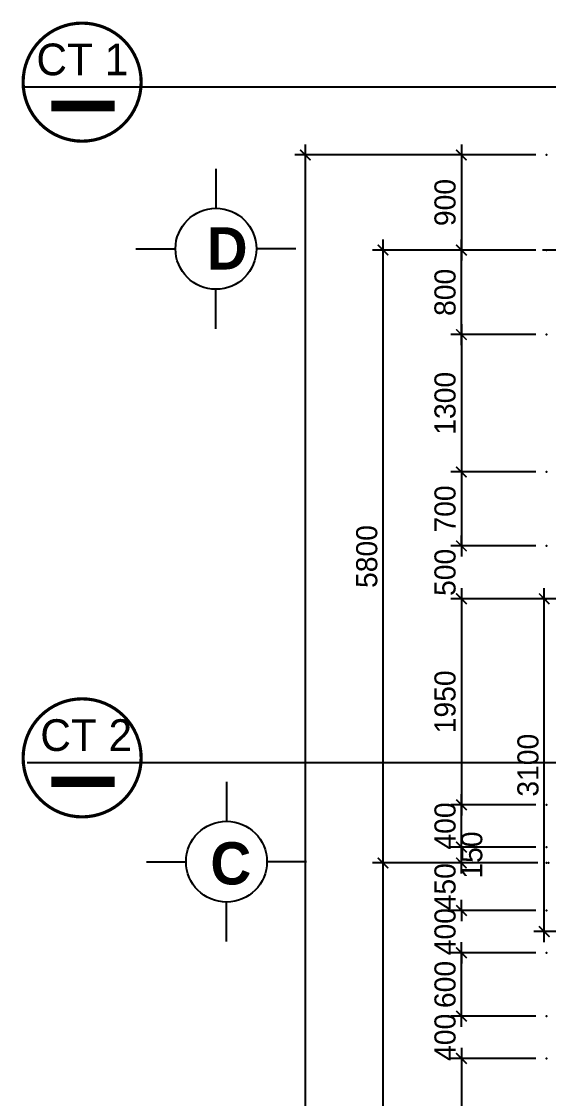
# Model space of a CAD drawing. Header units: inches. Extents: x -844707 to -690155, y -211546 to -175871.
# Drawn here: x -764540 to -759552, y -189642 to -179450 of the extents above; entities that cross this region are included whole.
import ezdxf

# ---------------------------------------------------------------- set-up
doc = ezdxf.new("R2010")
doc.units = ezdxf.units.IN
doc.header["$LTSCALE"] = 48
doc.header["$MEASUREMENT"] = 0
doc.linetypes.add('CENTER', pattern=[2, 1.25, -0.25, 0.25, -0.25])
doc.layers.add('DWGSHARE.com-DefPoints-DWGSHARE.com', color=7, linetype='Continuous', plot=False)
for name, color, linetype in [('DWGSHARE.com-DIM-DWGSHARE.com', 251, 'Continuous'), ('DWGSHARE.com-kinh-DWGSHARE.com', 154, 'Continuous'), ('DWGSHARE.com-text-DWGSHARE.com', 3, 'Continuous'), ('DWGSHARE.com-truc-DWGSHARE.com', 250, 'CENTER')]:
    doc.layers.add(name, color=color, linetype=linetype)
doc.styles.add('AVO-B', font='')
doc.styles.add('VNI-AVO', font='')
doc.styles.get('AVO-B').set_extended_font_data('VNI-Avo', bold=True)
doc.styles.get('VNI-AVO').set_extended_font_data('VNI-Avo')
doc.dimstyles.new('tl1-100', dxfattribs={"dimtxt": 200, "dimasz": 100, "dimexe": 100, "dimexo": 100, "dimgap": 50, "dimtad": 1, "dimdec": 0, "dimzin": 0, "dimdsep": 46, "dimtxsty": 'VNI-AVO', "dimblk": 'ARCHTICK', "dimcen": 1, "dimdle": 100, "dimclrd": 256, "dimclre": 256, "dimclrt": 2, "dimadec": 0, "dimazin": 0, "dimtfac": 1, "dimtdec": 0, "dimtix": 1, "dimtofl": 0, "dimtmove": 2, "dimatfit": 3, "dimldrblk": 'ARCHTICK', "dimfxl": 1, "dimtolj": 2, "dimtzin": 0, "dimarcsym": 0})

# ---------------------------------------------------------------- blocks, each defined once
blk = doc.blocks.new('_ArchTick')
at = {"color": 0, "linetype": 'ByBlock', "const_width": 0.15}
blk.add_lwpolyline([(-0.5, -0.5), (0.5, 0.5)], dxfattribs=at)
blk = doc.blocks.new('*D149')
at = {"layer": 'DWGSHARE.com-DefPoints-DWGSHARE.com', "color": 0, "transparency": 16777216}
for p in [(-761118, -187413), (-759571, -187413), (-759571, -195013)]:
    blk.add_point(p, dxfattribs=at)
at = {"layer": 'DWGSHARE.com-DIM-DWGSHARE.com', "lineweight": -2, "transparency": 16777216}
for p, q in [((-761118, -195113), (-761118, -187313)), ((-759671, -187413), (-761218, -187413)), ((-759671, -195013), (-761218, -195013))]:
    blk.add_line(p, q, dxfattribs=at)
at = {"layer": 'DWGSHARE.com-DIM-DWGSHARE.com', "lineweight": -2, "transparency": 16777216, "xscale": 100, "yscale": 100, "zscale": 100}
for p, rotation in [((-761118, -187413), 90), ((-761118, -195013), 270)]:
    blk.add_blockref('_ArchTick', p, dxfattribs=dict(at, rotation=rotation))
at = {"layer": 'DWGSHARE.com-DIM-DWGSHARE.com', "color": 2, "transparency": 16777216, "insert": (-761321, -191213), "char_height": 200, "attachment_point": 5, "rotation": 90, "style": 'VNI-AVO'}
blk.add_mtext('\\A2;7600', dxfattribs=at)
blk = doc.blocks.new('*D150')
at = {"layer": 'DWGSHARE.com-DefPoints-DWGSHARE.com', "color": 0, "transparency": 16777216}
for p in [(-761118, -181613), (-759571, -181613), (-759571, -187413)]:
    blk.add_point(p, dxfattribs=at)
at = {"layer": 'DWGSHARE.com-DIM-DWGSHARE.com', "lineweight": -2, "transparency": 16777216}
for p, q in [((-761118, -187513), (-761118, -181513)), ((-759671, -181613), (-761218, -181613)), ((-759671, -187413), (-761218, -187413))]:
    blk.add_line(p, q, dxfattribs=at)
at = {"layer": 'DWGSHARE.com-DIM-DWGSHARE.com', "lineweight": -2, "transparency": 16777216, "xscale": 100, "yscale": 100, "zscale": 100}
for p, rotation in [((-761118, -181613), 90), ((-761118, -187413), 270)]:
    blk.add_blockref('_ArchTick', p, dxfattribs=dict(at, rotation=rotation))
at = {"layer": 'DWGSHARE.com-DIM-DWGSHARE.com', "color": 2, "transparency": 16777216, "insert": (-761271, -184513), "char_height": 200, "attachment_point": 5, "rotation": 90, "style": 'VNI-AVO'}
blk.add_mtext('\\A2;5800', dxfattribs=at)
blk = doc.blocks.new('*D151')
at = {"layer": 'DWGSHARE.com-DefPoints-DWGSHARE.com', "color": 0, "transparency": 16777216}
for p in [(-761853, -180713), (-759571, -180713), (-759571, -201413)]:
    blk.add_point(p, dxfattribs=at)
at = {"layer": 'DWGSHARE.com-DIM-DWGSHARE.com', "lineweight": -2, "transparency": 16777216}
for p, q in [((-761853, -201513), (-761853, -180613)), ((-759671, -180713), (-761953, -180713)), ((-759671, -201413), (-761953, -201413))]:
    blk.add_line(p, q, dxfattribs=at)
at = {"layer": 'DWGSHARE.com-DIM-DWGSHARE.com', "lineweight": -2, "transparency": 16777216, "xscale": 100, "yscale": 100, "zscale": 100}
for p, rotation in [((-761853, -180713), 90), ((-761853, -201413), 270)]:
    blk.add_blockref('_ArchTick', p, dxfattribs=dict(at, rotation=rotation))
at = {"layer": 'DWGSHARE.com-DIM-DWGSHARE.com', "color": 2, "transparency": 16777216, "insert": (-762006, -191063), "char_height": 200, "attachment_point": 5, "rotation": 90, "style": 'VNI-AVO'}
blk.add_mtext('\\A2;20700', dxfattribs=at)
blk = doc.blocks.new('*D153')
at = {"layer": 'DWGSHARE.com-DefPoints-DWGSHARE.com', "color": 0, "transparency": 16777216}
for p in [(-759571, -180713), (-760376, -181613), (-759571, -181613)]:
    blk.add_point(p, dxfattribs=at)
at = {"layer": 'DWGSHARE.com-DIM-DWGSHARE.com', "lineweight": -2, "transparency": 16777216}
for p, q in [((-760376, -180613), (-760376, -181713)), ((-759671, -180713), (-760476, -180713)), ((-759671, -181613), (-760476, -181613))]:
    blk.add_line(p, q, dxfattribs=at)
at = {"layer": 'DWGSHARE.com-DIM-DWGSHARE.com', "lineweight": -2, "transparency": 16777216, "xscale": 100, "yscale": 100, "zscale": 100}
for p, rotation in [((-760376, -180713), 90), ((-760376, -181613), 270)]:
    blk.add_blockref('_ArchTick', p, dxfattribs=dict(at, rotation=rotation))
at = {"layer": 'DWGSHARE.com-DIM-DWGSHARE.com', "color": 2, "transparency": 16777216, "insert": (-760530, -181163), "char_height": 200, "attachment_point": 5, "rotation": 90, "style": 'VNI-AVO'}
blk.add_mtext('\\A2;900', dxfattribs=at)
blk = doc.blocks.new('*D154')
at = {"layer": 'DWGSHARE.com-DefPoints-DWGSHARE.com', "color": 0, "transparency": 16777216}
for p in [(-759571, -183713), (-760376, -184413), (-759571, -184413)]:
    blk.add_point(p, dxfattribs=at)
at = {"layer": 'DWGSHARE.com-DIM-DWGSHARE.com', "lineweight": -2, "transparency": 16777216}
for p, q in [((-760376, -183613), (-760376, -184513)), ((-759671, -183713), (-760476, -183713)), ((-759671, -184413), (-760476, -184413))]:
    blk.add_line(p, q, dxfattribs=at)
at = {"layer": 'DWGSHARE.com-DIM-DWGSHARE.com', "lineweight": -2, "transparency": 16777216, "xscale": 100, "yscale": 100, "zscale": 100}
for p, rotation in [((-760376, -183713), 90), ((-760376, -184413), 270)]:
    blk.add_blockref('_ArchTick', p, dxfattribs=dict(at, rotation=rotation))
at = {"layer": 'DWGSHARE.com-DIM-DWGSHARE.com', "color": 2, "transparency": 16777216, "insert": (-760530, -184063), "char_height": 200, "attachment_point": 5, "rotation": 90, "style": 'VNI-AVO'}
blk.add_mtext('\\A2;700', dxfattribs=at)
blk = doc.blocks.new('*D155')
at = {"layer": 'DWGSHARE.com-DefPoints-DWGSHARE.com', "color": 0, "transparency": 16777216}
for p in [(-759571, -184413), (-760376, -184913), (-759571, -184913)]:
    blk.add_point(p, dxfattribs=at)
at = {"layer": 'DWGSHARE.com-DIM-DWGSHARE.com', "lineweight": -2, "transparency": 16777216}
for p, q in [((-760376, -184413), (-760376, -184313)), ((-759671, -184413), (-760476, -184413)), ((-759671, -184913), (-760476, -184913)), ((-760376, -184913), (-760376, -185013))]:
    blk.add_line(p, q, dxfattribs=at)
at = {"layer": 'DWGSHARE.com-DIM-DWGSHARE.com', "lineweight": -2, "transparency": 16777216, "xscale": 100, "yscale": 100, "zscale": 100}
for p, rotation in [((-760376, -184413), 270), ((-760376, -184913), 90)]:
    blk.add_blockref('_ArchTick', p, dxfattribs=dict(at, rotation=rotation))
at = {"layer": 'DWGSHARE.com-DIM-DWGSHARE.com', "color": 2, "transparency": 16777216, "insert": (-760530, -184663), "char_height": 200, "attachment_point": 5, "rotation": 90, "style": 'VNI-AVO'}
blk.add_mtext('\\A2;500', dxfattribs=at)
blk = doc.blocks.new('*D156')
at = {"layer": 'DWGSHARE.com-DefPoints-DWGSHARE.com', "color": 0, "transparency": 16777216}
for p in [(-759571, -184913), (-760376, -186863), (-759571, -186863)]:
    blk.add_point(p, dxfattribs=at)
at = {"layer": 'DWGSHARE.com-DIM-DWGSHARE.com', "lineweight": -2, "transparency": 16777216}
for p, q in [((-760376, -184813), (-760376, -186963)), ((-759671, -184913), (-760476, -184913)), ((-759671, -186863), (-760476, -186863))]:
    blk.add_line(p, q, dxfattribs=at)
at = {"layer": 'DWGSHARE.com-DIM-DWGSHARE.com', "lineweight": -2, "transparency": 16777216, "xscale": 100, "yscale": 100, "zscale": 100}
for p, rotation in [((-760376, -184913), 90), ((-760376, -186863), 270)]:
    blk.add_blockref('_ArchTick', p, dxfattribs=dict(at, rotation=rotation))
at = {"layer": 'DWGSHARE.com-DIM-DWGSHARE.com', "color": 2, "transparency": 16777216, "insert": (-760530, -185888), "char_height": 200, "attachment_point": 5, "rotation": 90, "style": 'VNI-AVO'}
blk.add_mtext('\\A2;1950', dxfattribs=at)
blk = doc.blocks.new('*D157')
at = {"layer": 'DWGSHARE.com-DefPoints-DWGSHARE.com', "color": 0, "transparency": 16777216}
for p in [(-759571, -189263), (-760376, -192913), (-759571, -192913)]:
    blk.add_point(p, dxfattribs=at)
at = {"layer": 'DWGSHARE.com-DIM-DWGSHARE.com', "lineweight": -2, "transparency": 16777216}
for p, q in [((-760376, -189163), (-760376, -193013)), ((-759671, -189263), (-760476, -189263)), ((-759671, -192913), (-760476, -192913))]:
    blk.add_line(p, q, dxfattribs=at)
at = {"layer": 'DWGSHARE.com-DIM-DWGSHARE.com', "lineweight": -2, "transparency": 16777216, "xscale": 100, "yscale": 100, "zscale": 100}
for p, rotation in [((-760376, -189263), 90), ((-760376, -192913), 270)]:
    blk.add_blockref('_ArchTick', p, dxfattribs=dict(at, rotation=rotation))
at = {"layer": 'DWGSHARE.com-DIM-DWGSHARE.com', "color": 2, "transparency": 16777216, "insert": (-760530, -191088), "char_height": 200, "attachment_point": 5, "rotation": 90, "style": 'VNI-AVO'}
blk.add_mtext('\\A2;3650', dxfattribs=at)
blk = doc.blocks.new('*D163')
at = {"layer": 'DWGSHARE.com-DefPoints-DWGSHARE.com', "color": 0, "transparency": 16777216}
for p in [(-760376, -188863), (-759571, -188863), (-759571, -189263)]:
    blk.add_point(p, dxfattribs=at)
at = {"layer": 'DWGSHARE.com-DIM-DWGSHARE.com', "lineweight": -2, "transparency": 16777216}
for p, q in [((-760376, -188863), (-760376, -188763)), ((-759671, -188863), (-760476, -188863)), ((-759671, -189263), (-760476, -189263)), ((-760376, -189263), (-760376, -189363))]:
    blk.add_line(p, q, dxfattribs=at)
at = {"layer": 'DWGSHARE.com-DIM-DWGSHARE.com', "lineweight": -2, "transparency": 16777216, "xscale": 100, "yscale": 100, "zscale": 100}
for p, rotation in [((-760376, -188863), 270), ((-760376, -189263), 90)]:
    blk.add_blockref('_ArchTick', p, dxfattribs=dict(at, rotation=rotation))
at = {"layer": 'DWGSHARE.com-DIM-DWGSHARE.com', "color": 2, "transparency": 16777216, "insert": (-760530, -189063), "char_height": 200, "attachment_point": 5, "rotation": 90, "style": 'VNI-AVO'}
blk.add_mtext('\\A2;400', dxfattribs=at)
blk = doc.blocks.new('*D164')
at = {"layer": 'DWGSHARE.com-DefPoints-DWGSHARE.com', "color": 0, "transparency": 16777216}
for p in [(-760376, -181613), (-759571, -181613), (-759571, -182413)]:
    blk.add_point(p, dxfattribs=at)
at = {"layer": 'DWGSHARE.com-DIM-DWGSHARE.com', "lineweight": -2, "transparency": 16777216}
for p, q in [((-760376, -182513), (-760376, -181513)), ((-759671, -181613), (-760476, -181613)), ((-759671, -182413), (-760476, -182413))]:
    blk.add_line(p, q, dxfattribs=at)
at = {"layer": 'DWGSHARE.com-DIM-DWGSHARE.com', "lineweight": -2, "transparency": 16777216, "xscale": 100, "yscale": 100, "zscale": 100}
for p, rotation in [((-760376, -181613), 90), ((-760376, -182413), 270)]:
    blk.add_blockref('_ArchTick', p, dxfattribs=dict(at, rotation=rotation))
at = {"layer": 'DWGSHARE.com-DIM-DWGSHARE.com', "color": 2, "transparency": 16777216, "insert": (-760530, -182013), "char_height": 200, "attachment_point": 5, "rotation": 90, "style": 'VNI-AVO'}
blk.add_mtext('\\A2;800', dxfattribs=at)
blk = doc.blocks.new('*D165')
at = {"layer": 'DWGSHARE.com-DefPoints-DWGSHARE.com', "color": 0, "transparency": 16777216}
for p in [(-759571, -182413), (-760376, -183713), (-759571, -183713)]:
    blk.add_point(p, dxfattribs=at)
at = {"layer": 'DWGSHARE.com-DIM-DWGSHARE.com', "lineweight": -2, "transparency": 16777216}
for p, q in [((-760376, -182313), (-760376, -183813)), ((-759671, -182413), (-760476, -182413)), ((-759671, -183713), (-760476, -183713))]:
    blk.add_line(p, q, dxfattribs=at)
at = {"layer": 'DWGSHARE.com-DIM-DWGSHARE.com', "lineweight": -2, "transparency": 16777216, "xscale": 100, "yscale": 100, "zscale": 100}
for p, rotation in [((-760376, -182413), 90), ((-760376, -183713), 270)]:
    blk.add_blockref('_ArchTick', p, dxfattribs=dict(at, rotation=rotation))
at = {"layer": 'DWGSHARE.com-DIM-DWGSHARE.com', "color": 2, "transparency": 16777216, "insert": (-760530, -183063), "char_height": 200, "attachment_point": 5, "rotation": 90, "style": 'VNI-AVO'}
blk.add_mtext('\\A2;1300', dxfattribs=at)
blk = doc.blocks.new('*D166')
at = {"layer": 'DWGSHARE.com-DefPoints-DWGSHARE.com', "color": 0, "transparency": 16777216}
for p in [(-760376, -188263), (-759571, -188263), (-759571, -188863)]:
    blk.add_point(p, dxfattribs=at)
at = {"layer": 'DWGSHARE.com-DIM-DWGSHARE.com', "lineweight": -2, "transparency": 16777216}
for p, q in [((-760376, -188963), (-760376, -188163)), ((-759671, -188263), (-760476, -188263)), ((-759671, -188863), (-760476, -188863))]:
    blk.add_line(p, q, dxfattribs=at)
at = {"layer": 'DWGSHARE.com-DIM-DWGSHARE.com', "lineweight": -2, "transparency": 16777216, "xscale": 100, "yscale": 100, "zscale": 100}
for p, rotation in [((-760376, -188263), 90), ((-760376, -188863), 270)]:
    blk.add_blockref('_ArchTick', p, dxfattribs=dict(at, rotation=rotation))
at = {"layer": 'DWGSHARE.com-DIM-DWGSHARE.com', "color": 2, "transparency": 16777216, "insert": (-760530, -188563), "char_height": 200, "attachment_point": 5, "rotation": 90, "style": 'VNI-AVO'}
blk.add_mtext('\\A2;600', dxfattribs=at)
blk = doc.blocks.new('*D167')
at = {"layer": 'DWGSHARE.com-DefPoints-DWGSHARE.com', "color": 0, "transparency": 16777216}
for p in [(-760376, -187863), (-759571, -187863), (-759571, -188263)]:
    blk.add_point(p, dxfattribs=at)
at = {"layer": 'DWGSHARE.com-DIM-DWGSHARE.com', "lineweight": -2, "transparency": 16777216}
for p, q in [((-760376, -187863), (-760376, -187763)), ((-759671, -187863), (-760476, -187863)), ((-759671, -188263), (-760476, -188263)), ((-760376, -188263), (-760376, -188363))]:
    blk.add_line(p, q, dxfattribs=at)
at = {"layer": 'DWGSHARE.com-DIM-DWGSHARE.com', "lineweight": -2, "transparency": 16777216, "xscale": 100, "yscale": 100, "zscale": 100}
for p, rotation in [((-760376, -187863), 270), ((-760376, -188263), 90)]:
    blk.add_blockref('_ArchTick', p, dxfattribs=dict(at, rotation=rotation))
at = {"layer": 'DWGSHARE.com-DIM-DWGSHARE.com', "color": 2, "transparency": 16777216, "insert": (-760530, -188063), "char_height": 200, "attachment_point": 5, "rotation": 90, "style": 'VNI-AVO'}
blk.add_mtext('\\A2;400', dxfattribs=at)
blk = doc.blocks.new('*D168')
at = {"layer": 'DWGSHARE.com-DefPoints-DWGSHARE.com', "color": 0, "transparency": 16777216}
for p in [(-760376, -187413), (-759552, -187413), (-759571, -187863)]:
    blk.add_point(p, dxfattribs=at)
at = {"layer": 'DWGSHARE.com-DIM-DWGSHARE.com', "lineweight": -2, "transparency": 16777216}
for p, q in [((-760376, -187413), (-760376, -187313)), ((-759652, -187413), (-760476, -187413)), ((-759671, -187863), (-760476, -187863)), ((-760376, -187863), (-760376, -187963))]:
    blk.add_line(p, q, dxfattribs=at)
at = {"layer": 'DWGSHARE.com-DIM-DWGSHARE.com', "lineweight": -2, "transparency": 16777216, "xscale": 100, "yscale": 100, "zscale": 100}
for p, rotation in [((-760376, -187413), 270), ((-760376, -187863), 90)]:
    blk.add_blockref('_ArchTick', p, dxfattribs=dict(at, rotation=rotation))
at = {"layer": 'DWGSHARE.com-DIM-DWGSHARE.com', "color": 2, "transparency": 16777216, "insert": (-760530, -187638), "char_height": 200, "attachment_point": 5, "rotation": 90, "style": 'VNI-AVO'}
blk.add_mtext('\\A2;450', dxfattribs=at)
blk = doc.blocks.new('*D169')
at = {"layer": 'DWGSHARE.com-DefPoints-DWGSHARE.com', "color": 0, "transparency": 16777216}
for p in [(-760376, -187263), (-759571, -187263), (-759571, -187413)]:
    blk.add_point(p, dxfattribs=at)
at = {"layer": 'DWGSHARE.com-DIM-DWGSHARE.com', "lineweight": -2, "transparency": 16777216}
for p, q in [((-760376, -187513), (-760376, -187163)), ((-759671, -187263), (-760476, -187263)), ((-759671, -187413), (-760476, -187413))]:
    blk.add_line(p, q, dxfattribs=at)
at = {"layer": 'DWGSHARE.com-DIM-DWGSHARE.com', "lineweight": -2, "transparency": 16777216, "xscale": 100, "yscale": 100, "zscale": 100}
for p, rotation in [((-760376, -187263), 90), ((-760376, -187413), 270)]:
    blk.add_blockref('_ArchTick', p, dxfattribs=dict(at, rotation=rotation))
at = {"layer": 'DWGSHARE.com-DIM-DWGSHARE.com', "color": 2, "transparency": 16777216, "insert": (-760277, -187338), "char_height": 200, "attachment_point": 5, "rotation": 90, "style": 'VNI-AVO'}
blk.add_mtext('\\A2;150', dxfattribs=at)
blk = doc.blocks.new('*D170')
at = {"layer": 'DWGSHARE.com-DefPoints-DWGSHARE.com', "color": 0, "transparency": 16777216}
for p in [(-760376, -186863), (-759571, -186863), (-759571, -187263)]:
    blk.add_point(p, dxfattribs=at)
at = {"layer": 'DWGSHARE.com-DIM-DWGSHARE.com', "lineweight": -2, "transparency": 16777216}
for p, q in [((-760376, -187363), (-760376, -186763)), ((-759671, -186863), (-760476, -186863)), ((-759671, -187263), (-760476, -187263))]:
    blk.add_line(p, q, dxfattribs=at)
at = {"layer": 'DWGSHARE.com-DIM-DWGSHARE.com', "lineweight": -2, "transparency": 16777216, "xscale": 100, "yscale": 100, "zscale": 100}
for p, rotation in [((-760376, -186863), 90), ((-760376, -187263), 270)]:
    blk.add_blockref('_ArchTick', p, dxfattribs=dict(at, rotation=rotation))
at = {"layer": 'DWGSHARE.com-DIM-DWGSHARE.com', "color": 2, "transparency": 16777216, "insert": (-760530, -187063), "char_height": 200, "attachment_point": 5, "rotation": 90, "style": 'VNI-AVO'}
blk.add_mtext('\\A2;400', dxfattribs=at)
blk = doc.blocks.new('*D817')
at = {"layer": 'DWGSHARE.com-DefPoints-DWGSHARE.com', "color": 0, "transparency": 16777216}
for p in [(-759592, -184913), (-758609, -184913), (-758781, -188063)]:
    blk.add_point(p, dxfattribs=at)
at = {"layer": 'DWGSHARE.com-DIM-DWGSHARE.com', "lineweight": -2, "transparency": 16777216}
for p, q in [((-759592, -188163), (-759592, -184813)), ((-758709, -184913), (-759692, -184913)), ((-758881, -188063), (-759692, -188063))]:
    blk.add_line(p, q, dxfattribs=at)
at = {"layer": 'DWGSHARE.com-DIM-DWGSHARE.com', "lineweight": -2, "transparency": 16777216, "xscale": 100, "yscale": 100, "zscale": 100}
for p, rotation in [((-759592, -184913), 90), ((-759592, -188063), 270)]:
    blk.add_blockref('_ArchTick', p, dxfattribs=dict(at, rotation=rotation))
at = {"layer": 'DWGSHARE.com-DIM-DWGSHARE.com', "color": 2, "transparency": 16777216, "insert": (-759745, -186488), "char_height": 200, "attachment_point": 5, "rotation": 90, "style": 'VNI-AVO'}
blk.add_mtext('\\A2;3100', dxfattribs=at)

msp = doc.modelspace()

# ---------------------------------------------------------------- linework, layer by layer
at = {"layer": 'DWGSHARE.com-DIM-DWGSHARE.com'}
for p, q in [((-762699.3, -180843.8), (-762699.3, -181217.8)), ((-763456.3, -181600.8), (-763082.3, -181600.8)), ((-761942.3, -181600.8), (-762316.3, -181600.8)), ((-762699.3, -182357.8), (-762699.3, -181983.8)), ((-762599.3, -186643.8), (-762599.3, -187017.8)), ((-763356.3, -187400.8), (-762982.3, -187400.8)), ((-761842.3, -187400.8), (-762216.3, -187400.8)), ((-762599.3, -188157.8), (-762599.3, -187783.8))]:
    msp.add_line(p, q, dxfattribs=at)
at = {"layer": 'DWGSHARE.com-DIM-DWGSHARE.com', "const_width": 30}
for points in [[(-763966.1, -179465.2, 1), (-763966.1, -180582.5, 1), (-763966.1, -179465.2)], [(-763966.1, -185859.8, 1), (-763966.1, -186977, 1), (-763966.1, -185859.8)]]:
    msp.add_lwpolyline(points, format="xyb", close=True, dxfattribs=at)
at = {"layer": 'DWGSHARE.com-DIM-DWGSHARE.com', "const_width": 100}
for points in [[(-764259.1, -180250.5), (-763658.7, -180250.5)], [(-764259.1, -186645.1), (-763658.7, -186645.1)]]:
    msp.add_lwpolyline(points, dxfattribs=at)
at = {"layer": 'DWGSHARE.com-DIM-DWGSHARE.com'}
for centre in [(-762699.3, -181600.8), (-762599.3, -187400.8)]:
    msp.add_circle(centre, 383, dxfattribs=at)
at = {"layer": 'DWGSHARE.com-kinh-DWGSHARE.com'}
for points in [[(-757929.8, -180746.4), (-758511, -180070), (-764524.7, -180070)], [(-757866, -187141), (-758447.2, -186464.6), (-764485.2, -186464.6)]]:
    msp.add_lwpolyline(points, dxfattribs=at)
at = {"layer": 'DWGSHARE.com-truc-DWGSHARE.com', "ltscale": 5}
msp.add_line((-733027.1, -181612.8), (-759609.1, -181612.8), dxfattribs=at)

# ---------------------------------------------------------------- texts
at = {"layer": 'DWGSHARE.com-text-DWGSHARE.com', "style": 'VNI-AVO'}
for s, p in [('CT 1', (-764398.8, -179958.6)), ('CT 2', (-764362.1, -186353.1))]:
    msp.add_text(s, height=300, dxfattribs=at).set_placement(p)
at = {"layer": 'DWGSHARE.com-text-DWGSHARE.com', "color": 3, "style": 'AVO-B'}
for s, p in [('D', (-762786.1, -181797.1)), ('C', (-762752, -187616.5))]:
    msp.add_text(s, height=400, dxfattribs=at).set_placement(p)

# ---------------------------------------------------------------- dimensions: what is measured, and where the dimension line sits
at = {"layer": 'DWGSHARE.com-DIM-DWGSHARE.com'}
for base, p1, p2, angle, picture, middle in [((-761852.8, -180713.1), (-759570.9, -201413.1), (-759570.9, -180713.1), 270, '*D151', (-762006.3, -191063.1)), ((-760376, -181612.8), (-759570.9, -180713.1), (-759570.9, -181612.8), 90, '*D153', (-760529.6, -181163))]:
    dim = msp.add_linear_dim(base=base, p1=p1, p2=p2, angle=angle, dimstyle='tl1-100', dxfattribs=at)
    dim.commit()
    dim.dimension.update_dxf_attribs({"geometry": picture, "text_midpoint": middle})
for base, p1, p2, angle, override, picture, middle in [((-761117.8, -181612.8), (-759570.9, -187413.1), (-759570.9, -181612.8), 270, {"dimtmove": 1}, '*D150', (-761271.3, -184513)), ((-760376, -181612.8), (-759570.9, -182412.8), (-759570.9, -181612.8), 270, {"dimtmove": 1}, '*D164', (-760529.6, -182012.8)), ((-760376, -183712.8), (-759570.9, -182412.8), (-759570.9, -183712.8), 90, {"dimtmove": 1}, '*D165', (-760529.6, -183062.8)), ((-760376, -184413.1), (-759570.9, -183712.8), (-759570.9, -184413.1), 90, {"dimtmove": 1}, '*D154', (-760529.6, -184063)), ((-760376, -184913.1), (-759570.9, -184413.1), (-759570.9, -184913.1), 90, {"dimtmove": 1}, '*D155', (-760529.6, -184663.1)), ((-760376, -186863.1), (-759570.9, -184913.1), (-759570.9, -186863.1), 90, {"dimtmove": 1}, '*D156', (-760529.6, -185888.1)), ((-761117.8, -187413.1), (-759570.9, -195013.1), (-759570.9, -187413.1), 270, {"dimgap": 100, "dimtih": 0, "dimtoh": 0, "dimtol": 0, "dimlim": 0, "dimtix": 1, "dimtmove": 1}, '*D149', (-761321.3, -191213.1)), ((-760376, -187413.1), (-759570.9, -187863.1), (-759552, -187413.1), 270, {"dimtmove": 1}, '*D168', (-760529.6, -187638.1)), ((-760376, -187863.1), (-759570.9, -188263.1), (-759570.9, -187863.1), 270, {"dimtmove": 1}, '*D167', (-760529.6, -188063.1)), ((-760376, -188263.1), (-759570.9, -188863.1), (-759570.9, -188263.1), 270, {"dimtmove": 1}, '*D166', (-760529.6, -188563.1)), ((-760376, -188863.1), (-759570.9, -189263.1), (-759570.9, -188863.1), 270, {"dimtmove": 1}, '*D163', (-760529.6, -189063.1)), ((-760376, -192913.1), (-759570.9, -189263.1), (-759570.9, -192913.1), 90, {"dimtmove": 1}, '*D157', (-760529.6, -191088.1))]:
    dim = msp.add_linear_dim(base=base, p1=p1, p2=p2, angle=angle, dimstyle='tl1-100', override=override, dxfattribs=at)
    dim.commit()
    dim.dimension.update_dxf_attribs({"geometry": picture, "text_midpoint": middle})
dim = msp.add_linear_dim(base=(-759591.9, -184913.1), p1=(-758781.5, -188063.1), p2=(-758608.6, -184913.1), angle=90, text='3100', dimstyle='tl1-100', dxfattribs=at)
dim.commit()
dim.dimension.update_dxf_attribs({"geometry": '*D817', "text_midpoint": (-759745.4, -186488.1)})
for base, p1, p2, picture, middle in [((-760376, -186863.1), (-759570.9, -187263.1), (-759570.9, -186863.1), '*D170', (-760376, -187063.1)), ((-760376, -187263.1), (-759570.9, -187413.1), (-759570.9, -187263.1), '*D169', (-760123.4, -187338.1))]:
    dim = msp.add_linear_dim(base=base, p1=p1, p2=p2, angle=270, dimstyle='tl1-100', override={"dimtmove": 1}, dxfattribs=at)
    dim.commit()
    dim.dimension.update_dxf_attribs({"geometry": picture, "text_midpoint": middle, "dimtype": 160})

doc.saveas('drawing.dxf')
